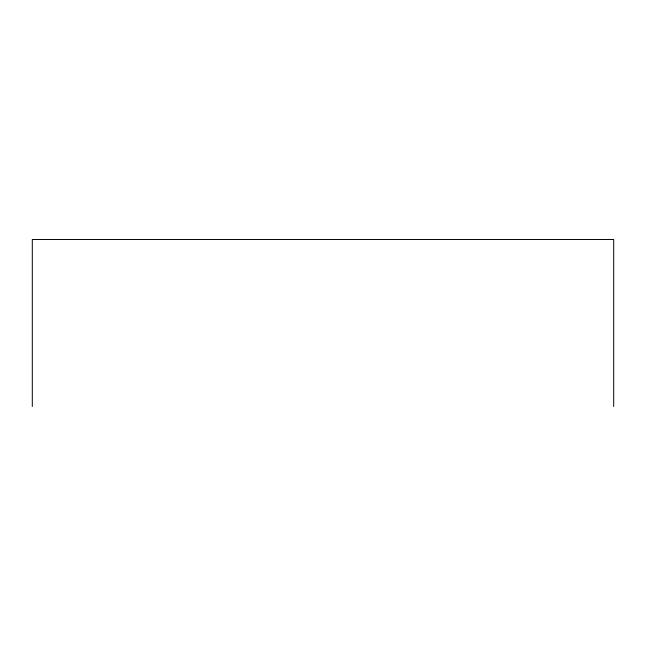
<?xml version="1.0" encoding="UTF-8"?>
<svg xmlns="http://www.w3.org/2000/svg" width="646" height="646" viewBox="0 0 646 646"><rect width="100%" height="100%" fill="white"/><g stroke="black" fill="none" stroke-linecap="round" stroke-linejoin="round"><path stroke-width="0.97" d="M613.7 406.512L613.7 239.488L32.3 239.488L32.3 406.512"/></g></svg>
